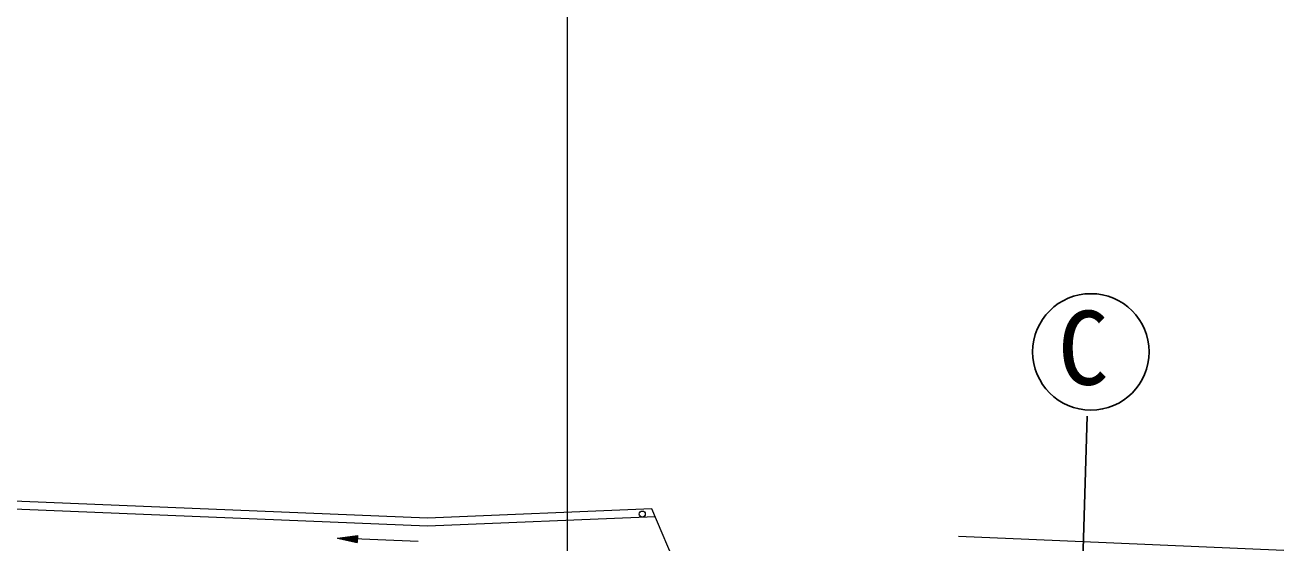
# Model space of a CAD drawing. Units: millimetres, scale not verified. Extents: x 40000 to 680000, y 20000 to 380000.
# Drawn here: x 79024 to 110131, y 302637 to 315447 of the extents above; entities that cross this region are included whole.
import ezdxf
from ezdxf.enums import TextEntityAlignment as Align

# ---------------------------------------------------------------- set-up
doc = ezdxf.new("R2010")
doc.units = ezdxf.units.MM
doc.header["$LTSCALE"] = 1000
doc.layers.add('M-BGD', color=7, linetype='Continuous', lineweight=13)
doc.layers.add('M-STR-HTXT', color=7, linetype='Continuous', lineweight=13)
doc.styles.add('ＭＳ ゴシック', font='')
doc.styles.get('ＭＳ ゴシック').set_extended_font_data('MS Gothic')

msp = doc.modelspace()

# ---------------------------------------------------------------- linework, layer by layer
at = {"layer": 'M-BGD'}
for p, q in [((88971, 303251), (77552, 303721)), ((88971, 303051), (77543, 303521)), ((94512, 303476), (88971, 303251)), ((95578, 300978), (94512, 303476)), ((94596, 303279), (88971, 303051)), ((86741, 302750), (87236, 302816)), ((88739, 302668), (86741, 302750)), ((86741, 302750), (87229, 302643)), ((86745, 302749), (86746, 302751)), ((86748, 302748), (86748, 302751)), ((86750, 302748), (86751, 302751)), ((86753, 302747), (86754, 302752)), ((86755, 302747), (86756, 302752)), ((86758, 302746), (86759, 302752)), ((86760, 302746), (86762, 302753)), ((86763, 302745), (86764, 302753)), ((86765, 302744), (86767, 302753)), ((86767, 302744), (86770, 302754)), ((86770, 302743), (86772, 302754)), ((86772, 302743), (86775, 302754)), ((86775, 302742), (86778, 302755)), ((86777, 302742), (86780, 302755)), ((86780, 302741), (86783, 302755)), ((86782, 302741), (86785, 302756)), ((86785, 302740), (86788, 302756)), ((86787, 302740), (86791, 302757)), ((86789, 302739), (86793, 302757)), ((86792, 302739), (86796, 302757)), ((86794, 302738), (86799, 302758)), ((86797, 302737), (86801, 302758)), ((86799, 302737), (86804, 302758)), ((86802, 302736), (86807, 302759)), ((86804, 302736), (86809, 302759)), ((86806, 302735), (86812, 302759)), ((86809, 302735), (86814, 302760)), ((86811, 302734), (86817, 302760)), ((86814, 302734), (86820, 302760)), ((86816, 302733), (86822, 302761)), ((86819, 302733), (86825, 302761)), ((86821, 302732), (86828, 302762)), ((86824, 302732), (86830, 302762)), ((86826, 302731), (86833, 302762)), ((86828, 302731), (86836, 302763)), ((86831, 302730), (86838, 302763)), ((86833, 302729), (86841, 302763)), ((86836, 302729), (86844, 302764)), ((86838, 302728), (86846, 302764)), ((86841, 302728), (86849, 302764)), ((86843, 302727), (86852, 302765)), ((86846, 302727), (86854, 302765)), ((86848, 302726), (86857, 302765)), ((86850, 302726), (86859, 302766)), ((86853, 302725), (86862, 302766)), ((86855, 302725), (86865, 302766)), ((86858, 302724), (86867, 302767)), ((86860, 302724), (86870, 302767)), ((86863, 302723), (86873, 302768)), ((86865, 302723), (86875, 302768)), ((86867, 302722), (86878, 302768)), ((86870, 302721), (86881, 302769)), ((86872, 302721), (86883, 302769)), ((86875, 302720), (86886, 302769)), ((86877, 302720), (86888, 302770)), ((86880, 302719), (86891, 302770)), ((86882, 302719), (86894, 302770)), ((86885, 302718), (86896, 302771)), ((86887, 302718), (86899, 302771)), ((86890, 302717), (86902, 302771)), ((86892, 302717), (86904, 302772)), ((86894, 302716), (86907, 302772)), ((86897, 302716), (86910, 302772)), ((86899, 302715), (86912, 302773)), ((86902, 302715), (86915, 302773)), ((86904, 302714), (86918, 302774)), ((86907, 302713), (86920, 302774)), ((86909, 302713), (86923, 302774)), ((86911, 302712), (86926, 302775)), ((86914, 302712), (86928, 302775)), ((86916, 302711), (86931, 302775)), ((86919, 302711), (86933, 302776)), ((86921, 302710), (86936, 302776)), ((86924, 302710), (86939, 302776)), ((86926, 302709), (86941, 302777)), ((86929, 302709), (86944, 302777)), ((86931, 302708), (86947, 302777)), ((86933, 302708), (86949, 302778)), ((86936, 302707), (86952, 302778)), ((86938, 302706), (86955, 302778)), ((86941, 302706), (86957, 302779)), ((86943, 302705), (86960, 302779)), ((86946, 302705), (86963, 302780)), ((86948, 302704), (86965, 302780)), ((86951, 302704), (86968, 302780)), ((86953, 302703), (86970, 302781)), ((86955, 302703), (86973, 302781)), ((86958, 302702), (86976, 302781)), ((86960, 302702), (86978, 302782)), ((86963, 302701), (86981, 302782)), ((86965, 302701), (86984, 302782)), ((86968, 302700), (86986, 302783)), ((86970, 302699), (86989, 302783)), ((86972, 302699), (86992, 302783)), ((86975, 302698), (86994, 302784)), ((86977, 302698), (86997, 302784)), ((86980, 302697), (86999, 302785)), ((86982, 302697), (87002, 302785)), ((86985, 302696), (87005, 302785)), ((86987, 302696), (87007, 302786)), ((86990, 302695), (87010, 302786)), ((86992, 302695), (87013, 302786)), ((86994, 302694), (87015, 302787)), ((86997, 302694), (87018, 302787)), ((86999, 302693), (87021, 302787)), ((87002, 302693), (87023, 302788)), ((87004, 302692), (87026, 302788)), ((87007, 302692), (87029, 302788)), ((87009, 302691), (87031, 302789)), ((87012, 302690), (87034, 302789)), ((87014, 302690), (87037, 302789)), ((87016, 302689), (87039, 302790)), ((87019, 302689), (87042, 302790)), ((87021, 302688), (87044, 302791)), ((87024, 302688), (87047, 302791)), ((87026, 302687), (87050, 302791)), ((87029, 302687), (87052, 302792)), ((87031, 302686), (87055, 302792)), ((87034, 302686), (87058, 302792)), ((87036, 302685), (87060, 302793)), ((87038, 302685), (87063, 302793)), ((87041, 302684), (87066, 302793)), ((87043, 302683), (87068, 302794)), ((87046, 302683), (87071, 302794)), ((87048, 302682), (87073, 302794)), ((87051, 302682), (87076, 302795)), ((87053, 302681), (87079, 302795)), ((87056, 302681), (87081, 302796)), ((87058, 302680), (87084, 302796)), ((87060, 302680), (87087, 302796)), ((87063, 302679), (87089, 302797)), ((87065, 302679), (87092, 302797)), ((87068, 302678), (87095, 302797)), ((87070, 302678), (87097, 302798)), ((87073, 302677), (87100, 302798)), ((87075, 302676), (87103, 302798)), ((87078, 302676), (87105, 302799)), ((87080, 302675), (87108, 302799)), ((87082, 302675), (87111, 302799)), ((87085, 302674), (87113, 302800)), ((87087, 302674), (87116, 302800)), ((87090, 302673), (87118, 302800)), ((87092, 302673), (87121, 302801)), ((87095, 302672), (87124, 302801)), ((87097, 302672), (87126, 302802)), ((87100, 302671), (87129, 302802)), ((87102, 302671), (87132, 302802)), ((87104, 302670), (87134, 302803)), ((87107, 302670), (87137, 302803)), ((87109, 302669), (87140, 302803)), ((87112, 302669), (87142, 302804)), ((87114, 302668), (87145, 302804)), ((87117, 302667), (87148, 302804)), ((87119, 302667), (87150, 302805)), ((87121, 302666), (87153, 302805)), ((87124, 302666), (87155, 302806)), ((87126, 302665), (87158, 302806)), ((87129, 302665), (87161, 302806)), ((87131, 302664), (87163, 302807)), ((87134, 302664), (87166, 302807)), ((87136, 302663), (87169, 302807)), ((87139, 302663), (87171, 302808)), ((87141, 302662), (87174, 302808)), ((87143, 302662), (87177, 302808)), ((87146, 302661), (87179, 302809)), ((87148, 302660), (87182, 302809)), ((87151, 302660), (87184, 302809)), ((87153, 302659), (87187, 302810)), ((87156, 302659), (87190, 302810)), ((87158, 302658), (87192, 302810)), ((87161, 302658), (87195, 302811)), ((87163, 302657), (87198, 302811)), ((87165, 302657), (87200, 302812)), ((87168, 302656), (87203, 302812)), ((87170, 302656), (87206, 302812)), ((87173, 302655), (87208, 302813)), ((87175, 302655), (87211, 302813)), ((87178, 302654), (87214, 302813)), ((87180, 302653), (87216, 302814)), ((87183, 302653), (87219, 302814)), ((87185, 302652), (87221, 302814)), ((87187, 302652), (87224, 302815)), ((87190, 302651), (87227, 302815)), ((87192, 302651), (87229, 302815)), ((87195, 302650), (87232, 302816)), ((87197, 302650), (87235, 302816)), ((87200, 302649), (87236, 302810)), ((87202, 302649), (87235, 302796)), ((87205, 302648), (87235, 302782)), ((87207, 302648), (87234, 302768)), ((87209, 302647), (87234, 302754)), ((87212, 302647), (87233, 302740)), ((87214, 302646), (87232, 302726)), ((87217, 302645), (87232, 302712)), ((87219, 302645), (87231, 302698)), ((87222, 302644), (87231, 302685)), ((87224, 302644), (87230, 302671)), ((87236, 302816), (87229, 302643)), ((102094, 302802), (103826, 302730)), ((103826, 302730), (110131, 302453)), ((87227, 302643), (87229, 302657))]:
    msp.add_line(p, q, dxfattribs=at)
msp.add_circle((94274, 303349), 75, dxfattribs=at)
at = {"layer": 'M-STR-HTXT'}
msp.add_line((92430, 285101), (92430, 347821), dxfattribs=at)
at = {"layer": 'M-STR-HTXT', "lineweight": 25}
msp.add_line((104600, 284010), (105272, 305775), dxfattribs=at)
msp.add_circle((105363, 307362), 1440, dxfattribs=at)

# ---------------------------------------------------------------- texts
at = {"layer": 'M-STR-HTXT', "style": 'ＭＳ ゴシック'}
msp.add_text('C', height=1833, dxfattribs=at).set_placement((105796, 305998), align=Align.BOTTOM_RIGHT)

doc.saveas('drawing.dxf')
